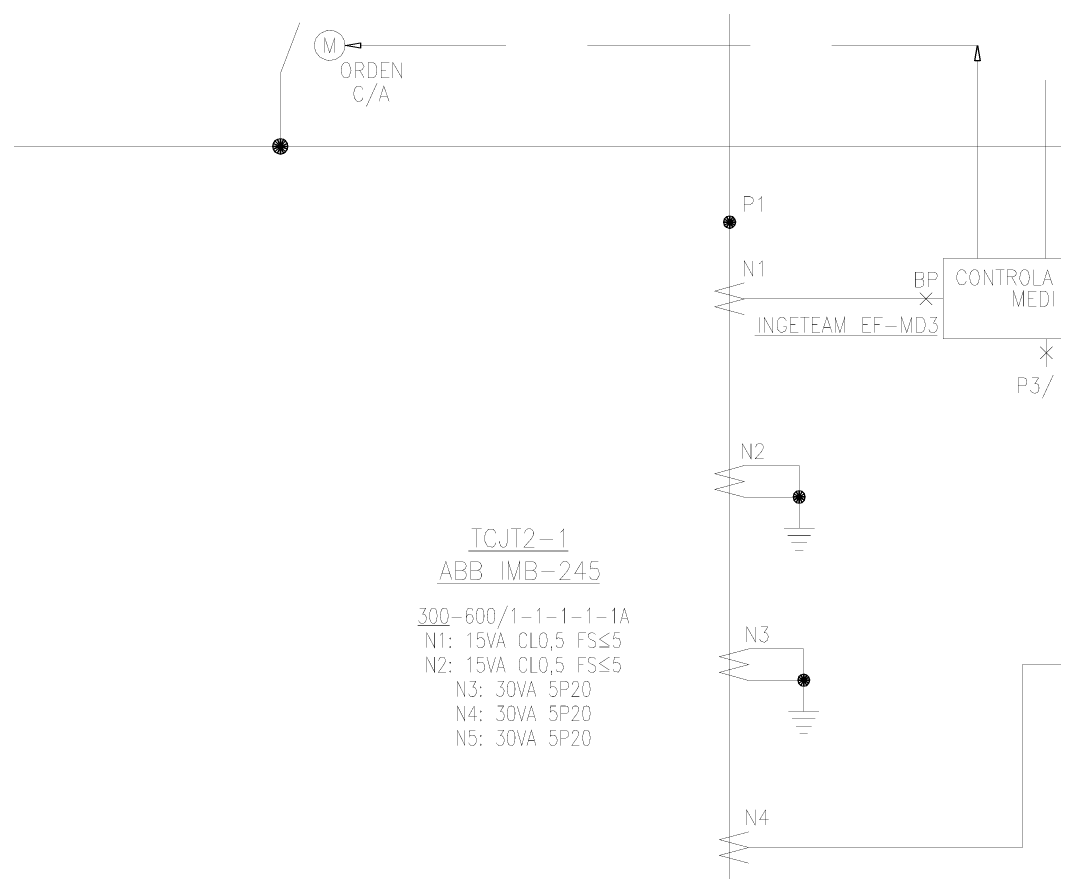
# Model space of a CAD drawing. Header units: millimetres. Extents: x -1355 to 3509, y -1443 to -567.
# Drawn here: x 3186.5 to 3311.1, y -911.3 to -808.6 of the extents above; entities that cross this region are included whole.
import ezdxf

# ---------------------------------------------------------------- set-up
doc = ezdxf.new("R2010")
doc.units = ezdxf.units.MM

msp = doc.modelspace()

# ---------------------------------------------------------------- linework, layer by layer
at = {"color": 0, "const_width": 0.045}
for points in [[(3271.99, -747.49), (3271.99, -954.93)], [(3217.8, -814.97), (3220.14, -808.84)], [(3223.16, -812.49), (3223.16, -810.69), (3223.74, -812.49), (3224.33, -810.69), (3224.33, -812.49)], [(3227.44, -811.59), (3245, -811.59)], [(3254.83, -811.59), (3274.47, -811.59)], [(3284.28, -811.59), (3301.85, -811.59)], [(3226.85, -815.51), (3226.85, -813.66), (3227.53, -813.66), (3227.64, -813.7), (3227.9, -814.11), (3227.64, -814.53), (3227.53, -814.57), (3226.85, -814.57)], [(3229.96, -815.51), (3229.96, -813.66), (3230.95, -813.66)], [(3231.36, -815.51), (3231.36, -813.66), (3232.44, -815.51), (3232.44, -813.66)], [(3301.85, -813.44), (3301.85, -837.31)], [(3217.8, -823.8), (3217.8, -814.97)], [(3227.35, -814.57), (3227.89, -815.51)], [(3229.96, -814.57), (3230.55, -814.57)], [(3227.75, -816.95), (3227.71, -816.77), (3227.53, -816.59), (3227.39, -816.5), (3227.08, -816.5), (3226.94, -816.59), (3226.81, -816.77), (3226.72, -816.95), (3226.67, -817.22), (3226.67, -817.63), (3226.72, -817.9), (3226.81, -818.08), (3226.94, -818.26), (3227.08, -818.35), (3227.39, -818.35), (3227.53, -818.26), (3227.71, -818.08), (3227.75, -817.9)], [(3229.46, -816.14), (3228.16, -818.98)], [(3229.69, -818.35), (3230.27, -816.5), (3230.91, -818.35)], [(3229.96, -815.51), (3230.95, -815.51)], [(3310.05, -815.78), (3310.05, -837.31)], [(3229.92, -817.72), (3230.68, -817.72)], [(3427.43, -823.8), (2747.07, -823.8)], [(3273.74, -831.64), (3273.74, -829.84), (3274.42, -829.84), (3274.64, -829.92), (3274.73, -830.01), (3274.82, -830.15), (3274.82, -830.42), (3274.73, -830.6), (3274.64, -830.69), (3274.42, -830.78), (3273.74, -830.78)], [(3275.45, -830.15), (3275.63, -830.11), (3275.86, -829.84), (3275.86, -831.64)], [(3273.74, -839.43), (3273.74, -837.58), (3274.78, -839.43), (3274.78, -837.58)], [(3275.5, -837.94), (3275.68, -837.85), (3275.91, -837.58), (3275.91, -839.43)], [(3294.37, -840.74), (3294.37, -838.93), (3295.05, -838.93), (3295.28, -839.02), (3295.32, -839.07), (3295.41, -839.25), (3295.41, -839.43), (3295.28, -839.7), (3295.05, -839.79), (3294.37, -839.79)], [(3295.91, -840.74), (3295.91, -838.93), (3296.58, -838.93), (3296.81, -839.02), (3296.9, -839.07), (3296.99, -839.25), (3296.99, -839.52), (3296.9, -839.7), (3296.81, -839.79), (3296.58, -839.88), (3295.91, -839.88)], [(3300.5, -839.11), (3300.41, -838.93), (3300.28, -838.75), (3300.09, -838.66), (3299.82, -838.66), (3299.69, -838.75), (3299.51, -838.93), (3299.46, -839.11), (3299.37, -839.34), (3299.37, -839.79), (3299.4, -839.91), (3299.66, -840.41), (3300.17, -840.49), (3300.28, -840.42), (3300.41, -840.24), (3300.5, -840.06)], [(3302.66, -840.51), (3302.66, -838.66), (3303.7, -840.51), (3303.7, -838.66)], [(3304.06, -838.66), (3305.09, -838.66)], [(3304.6, -838.66), (3304.6, -840.51)], [(3305.45, -840.51), (3305.45, -838.66), (3306.13, -838.66), (3306.35, -838.75), (3306.45, -838.84), (3306.54, -839.02), (3306.54, -839.16), (3306.45, -839.34), (3306.35, -839.43), (3306.13, -839.52), (3305.45, -839.52)], [(3308.65, -838.66), (3308.65, -840.51), (3309.55, -840.51)], [(3309.73, -840.51), (3310.32, -838.66), (3310.91, -840.51)], [(3295.05, -839.79), (3295.28, -839.88), (3295.41, -840.15), (3295.41, -840.42), (3295.32, -840.55), (3295.28, -840.64), (3295.05, -840.74), (3294.37, -840.74)], [(3306, -839.52), (3306.54, -840.51)], [(3309.96, -839.88), (3310.68, -839.88)], [(3273.74, -844.07), (3270.18, -843.12), (3273.74, -842.18), (3270.18, -841.23), (3273.74, -840.24)], [(3294.91, -842.9), (3296.4, -841.41)], [(3296.4, -842.9), (3294.91, -841.41)], [(3306.22, -843.08), (3306.22, -841.23), (3306.81, -843.08), (3307.39, -841.23), (3307.39, -843.08)], [(3308.02, -843.08), (3308.02, -841.23), (3308.97, -841.23)], [(3310.99, -841.23), (3310.99, -843.08)], [(3273.74, -842.18), (3297.71, -842.18)], [(3308.02, -842.13), (3308.61, -842.13)], [(3308.02, -843.08), (3308.97, -843.08)], [(3275.54, -844.38), (3275.54, -846.23)], [(3276.13, -846.23), (3276.13, -844.38), (3277.17, -846.23), (3277.17, -844.38)], [(3278.79, -844.83), (3278.74, -844.65), (3278.56, -844.48), (3278.43, -844.38), (3278.16, -844.38), (3277.98, -844.48), (3277.84, -844.65), (3277.75, -844.83), (3277.71, -845.11), (3277.71, -845.51), (3277.75, -845.78), (3277.8, -845.91), (3278.19, -846.25), (3278.66, -846.07), (3278.74, -845.96), (3278.79, -845.78), (3278.79, -845.51), (3278.43, -845.51)], [(3279.33, -846.23), (3279.33, -844.38), (3280.27, -844.38)], [(3280.5, -844.38), (3281.58, -844.38)], [(3281.04, -844.38), (3281.04, -846.23)], [(3281.94, -846.23), (3281.94, -844.38), (3282.89, -844.38)], [(3283.11, -846.23), (3283.7, -844.38), (3284.33, -846.23)], [(3284.69, -846.23), (3284.69, -844.38), (3285.27, -846.23), (3285.86, -844.38), (3285.86, -846.23)], [(3288.02, -846.23), (3288.02, -844.38), (3289.01, -844.38)], [(3289.46, -846.23), (3289.46, -844.38), (3290.41, -844.38)], [(3292.71, -846.23), (3292.71, -844.38), (3293.34, -846.23), (3293.92, -844.38), (3293.92, -846.23)], [(3296.13, -844.38), (3296.94, -844.38), (3296.54, -845.11), (3296.76, -845.11), (3296.9, -845.19), (3296.94, -845.28), (3297.03, -845.51), (3297.03, -845.69), (3296.94, -845.96), (3296.81, -846.14), (3296.58, -846.23), (3296.35, -846.23), (3296.13, -846.14), (3296, -845.87)], [(3279.33, -845.28), (3279.91, -845.28)], [(3279.33, -846.23), (3280.27, -846.23)], [(3281.94, -845.28), (3282.53, -845.28)], [(3281.94, -846.23), (3282.89, -846.23)], [(3283.34, -845.6), (3284.11, -845.6)], [(3288.02, -845.28), (3288.61, -845.28)], [(3288.02, -846.23), (3289.01, -846.23)], [(3289.46, -845.28), (3290.05, -845.28)], [(3290.77, -845.46), (3292.12, -845.46)], [(3275.01, -846.59), (3297.03, -846.59)], [(3310.14, -847), (3310.14, -850.38)], [(3309.42, -849.43), (3310.91, -847.94)], [(3310.91, -849.43), (3309.42, -847.94)], [(3310.99, -851.37), (3309.69, -854.16)], [(3306.76, -853.53), (3306.76, -851.68), (3307.44, -851.68), (3307.66, -851.77), (3307.75, -851.86), (3307.8, -852.04), (3307.8, -852.31), (3307.75, -852.49), (3307.66, -852.58), (3307.44, -852.67), (3306.76, -852.67)], [(3308.43, -851.68), (3309.24, -851.68), (3308.79, -852.4), (3309.01, -852.4), (3309.15, -852.49), (3309.24, -852.58), (3309.28, -852.85), (3309.28, -852.99), (3309.24, -853.26), (3309.1, -853.44), (3308.88, -853.53), (3308.65, -853.53), (3308.43, -853.44), (3308.34, -853.35), (3308.25, -853.17)], [(3273.52, -861.46), (3273.52, -859.65), (3274.55, -861.46), (3274.55, -859.65)], [(3275.14, -860.06), (3275.14, -859.97), (3275.27, -859.7), (3275.45, -859.65), (3275.73, -859.65), (3275.91, -859.7), (3276.04, -859.97), (3276.04, -860.15), (3275.81, -860.6), (3275.05, -861.46), (3276.09, -861.46)], [(3273.74, -866.09), (3270.18, -865.15), (3273.74, -864.2), (3270.18, -863.26), (3273.74, -862.27)], [(3273.74, -862.27), (3280.37, -862.27)], [(3280.37, -862.27), (3280.37, -869.83)], [(3273.74, -866.09), (3280.37, -866.09)], [(3240.86, -869.92), (3242.08, -869.92)], [(3241.45, -869.92), (3241.45, -872.13)], [(3243.79, -870.46), (3243.7, -870.24), (3243.52, -870.02), (3243.41, -869.94), (3242.9, -869.95), (3242.56, -870.35), (3242.53, -870.46), (3242.44, -870.78), (3242.44, -871.28), (3242.46, -871.42), (3242.77, -872.01), (3243.38, -872.12), (3243.52, -872.04), (3243.7, -871.82), (3243.79, -871.59)], [(3245.14, -869.92), (3245.14, -871.59), (3245.05, -871.91), (3244.96, -872.04), (3244.78, -872.13), (3244.6, -872.13), (3244.42, -872.04), (3244.33, -871.91), (3244.24, -871.59), (3244.24, -871.41)], [(3245.59, -869.92), (3246.8, -869.92)], [(3246.22, -869.92), (3246.22, -872.13)], [(3247.26, -870.46), (3247.26, -870.33), (3247.35, -870.15), (3247.44, -870.02), (3247.62, -869.92), (3247.98, -869.92), (3248.16, -870.02), (3248.25, -870.15), (3248.34, -870.33), (3248.34, -870.56), (3248.25, -870.78), (3248.07, -871.09), (3247.17, -872.13), (3248.43, -872.13)], [(3251.58, -870.33), (3251.72, -870.24), (3251.99, -869.92), (3251.99, -872.13)], [(3278.52, -869.83), (3282.21, -869.83)], [(3249.06, -871.19), (3250.68, -871.19)], [(3278.97, -870.73), (3281.76, -870.73)], [(3240.46, -872.58), (3252.53, -872.58)], [(3279.42, -871.59), (3281.31, -871.59)], [(3279.87, -872.49), (3280.86, -872.49)], [(3237.03, -876.05), (3237.75, -873.84), (3238.47, -876.05)], [(3238.92, -876.05), (3238.92, -873.84), (3239.73, -873.84), (3240, -873.98), (3240.1, -874.07), (3240.19, -874.29), (3240.19, -874.47), (3240.1, -874.7), (3240, -874.79), (3239.73, -874.92), (3238.92, -874.92)], [(3240.77, -876.05), (3240.77, -873.84), (3241.58, -873.84), (3241.85, -873.98), (3241.94, -874.07), (3242.03, -874.29), (3242.03, -874.47), (3241.94, -874.7), (3241.85, -874.79), (3241.58, -874.92), (3240.77, -874.92)], [(3244.55, -873.84), (3244.55, -876.05)], [(3245.27, -876.05), (3245.27, -873.84), (3245.95, -876.05), (3246.67, -873.84), (3246.67, -876.05)], [(3247.39, -876.05), (3247.39, -873.84), (3248.2, -873.84), (3248.47, -873.98), (3248.56, -874.07), (3248.65, -874.29), (3248.65, -874.47), (3248.56, -874.7), (3248.47, -874.79), (3248.2, -874.92), (3247.39, -874.92)], [(3251.58, -874.39), (3251.58, -874.29), (3251.67, -874.07), (3251.76, -873.98), (3251.94, -873.84), (3252.3, -873.84), (3252.48, -873.98), (3252.57, -874.07), (3252.66, -874.29), (3252.66, -874.47), (3252.57, -874.7), (3252.39, -875.02), (3251.49, -876.05), (3252.75, -876.05)], [(3254.19, -873.84), (3253.29, -875.33), (3254.64, -875.33)], [(3254.19, -873.84), (3254.19, -876.05)], [(3256.13, -873.84), (3255.27, -873.84), (3255.18, -874.79), (3255.27, -874.7), (3255.44, -874.63), (3256.08, -874.74), (3256.3, -875.4), (3255.98, -876), (3255.33, -875.97), (3255.18, -875.87), (3255.1, -875.65)], [(3239.73, -874.92), (3240, -875.02), (3240.1, -875.1), (3240.19, -875.33), (3240.19, -875.65), (3240.1, -875.87), (3240, -875.96), (3239.73, -876.05), (3238.92, -876.05)], [(3241.58, -874.92), (3241.85, -875.02), (3241.94, -875.1), (3242.03, -875.33), (3242.03, -875.65), (3241.94, -875.87), (3241.85, -875.96), (3241.58, -876.05), (3240.77, -876.05)], [(3248.2, -874.92), (3248.47, -875.02), (3248.56, -875.1), (3248.65, -875.33), (3248.65, -875.65), (3248.56, -875.87), (3248.47, -875.96), (3248.2, -876.05), (3247.39, -876.05)], [(3237.3, -875.33), (3238.2, -875.33)], [(3249.28, -875.1), (3250.86, -875.1)], [(3236.67, -876.5), (3256.31, -876.5)], [(3234.6, -879.47), (3235.32, -879.47), (3234.96, -880.19), (3235.14, -880.19), (3235.27, -880.29), (3235.32, -880.37), (3235.41, -880.65), (3235.41, -880.78), (3235.32, -881.05), (3235.19, -881.23), (3235, -881.32), (3234.83, -881.32), (3234.6, -881.23), (3234.46, -880.96)], [(3241, -879.74), (3240.9, -879.56), (3240.73, -879.47), (3240.59, -879.47), (3240.36, -879.56), (3240.27, -879.83), (3240.19, -880.29), (3240.19, -880.69), (3240.27, -881.05), (3240.36, -881.23), (3240.59, -881.32), (3240.63, -881.32), (3240.86, -881.23), (3241, -881.05), (3241.04, -880.78), (3241.04, -880.69), (3241, -880.46), (3240.86, -880.29), (3240.63, -880.19), (3240.59, -880.19), (3240.36, -880.29), (3240.27, -880.46), (3240.19, -880.69)], [(3245.19, -879.16), (3244.01, -881.95)], [(3245.73, -879.83), (3245.82, -879.74), (3246.04, -879.47), (3246.04, -881.32)], [(3248.74, -879.83), (3248.88, -879.74), (3249.06, -879.47), (3249.06, -881.32)], [(3251.76, -879.83), (3251.9, -879.74), (3252.08, -879.47), (3252.08, -881.32)], [(3254.78, -879.83), (3254.91, -879.74), (3255.1, -879.47), (3255.1, -881.32)], [(3257.8, -879.83), (3257.93, -879.74), (3258.11, -879.47), (3258.11, -881.32)], [(3258.79, -881.32), (3259.28, -879.47), (3259.83, -881.32)], [(3238.47, -880.56), (3239.64, -880.56)], [(3246.9, -880.56), (3248.07, -880.56)], [(3249.91, -880.56), (3251.09, -880.56)], [(3252.93, -880.56), (3254.1, -880.56)], [(3255.95, -880.56), (3257.12, -880.56)], [(3258.97, -880.69), (3259.64, -880.69)], [(3234.37, -881.59), (3238.2, -881.59)], [(3235.46, -884.25), (3235.46, -882.45), (3236.4, -884.25), (3236.4, -882.45)], [(3237.03, -882.76), (3237.17, -882.67), (3237.35, -882.45), (3237.35, -884.25)], [(3240.36, -882.76), (3240.5, -882.67), (3240.73, -882.45), (3240.73, -884.25)], [(3242.3, -882.45), (3241.63, -882.45), (3241.58, -883.21), (3241.63, -883.12), (3241.85, -883.03), (3242.03, -883.03), (3242.21, -883.12), (3242.35, -883.3), (3242.44, -883.57), (3242.44, -883.75), (3242.35, -884.02), (3242.21, -884.16), (3242.03, -884.25), (3241.85, -884.25), (3241.63, -884.16), (3241.58, -884.11), (3241.49, -883.93)], [(3242.71, -882.45), (3243.2, -884.25), (3243.74, -882.45)], [(3243.88, -884.25), (3244.37, -882.45), (3244.91, -884.25)], [(3247.53, -882.85), (3247.48, -882.67), (3247.35, -882.54), (3247.21, -882.45), (3246.94, -882.45), (3246.8, -882.54), (3246.67, -882.67), (3246.63, -882.85), (3246.58, -883.12), (3246.58, -883.57), (3246.63, -883.84), (3246.67, -884.02), (3246.8, -884.16), (3246.94, -884.25), (3247.21, -884.25), (3247.35, -884.16), (3247.48, -884.02), (3247.53, -883.84)], [(3248.02, -882.45), (3248.02, -884.25), (3248.79, -884.25)], [(3251.8, -882.45), (3251.17, -882.45), (3251.09, -883.21), (3251.17, -883.12), (3251.28, -883.06), (3251.76, -883.12), (3251.95, -883.67), (3251.74, -884.18), (3251.21, -884.19), (3251.09, -884.11), (3251.04, -883.93)], [(3253.79, -884.25), (3253.79, -882.45), (3254.64, -882.45)], [(3255.81, -882.67), (3255.68, -882.54), (3255.5, -882.45), (3255.23, -882.45), (3255.05, -882.54), (3254.91, -882.67), (3254.91, -882.85), (3254.96, -883.03), (3255.14, -883.21), (3255.54, -883.39), (3255.68, -883.48), (3255.77, -883.57), (3255.81, -883.75), (3255.81, -884.02), (3255.68, -884.16), (3255.5, -884.25), (3255.23, -884.25), (3255.05, -884.16), (3254.91, -884.02)], [(3257.48, -882.45), (3256.27, -883.21), (3257.48, -884.02)], [(3258.7, -882.45), (3258.07, -882.45), (3257.98, -883.21), (3258.07, -883.12), (3258.17, -883.06), (3258.65, -883.12), (3258.85, -883.67), (3258.63, -884.18), (3258.1, -884.19), (3257.98, -884.11), (3257.93, -883.93)], [(3274.06, -883.57), (3274.06, -881.73), (3275.1, -883.57), (3275.1, -881.73)], [(3275.77, -881.73), (3276.58, -881.73), (3276.13, -882.45), (3276.36, -882.45), (3276.45, -882.5), (3276.64, -882.86), (3276.54, -883.33), (3276.18, -883.6), (3275.77, -883.48), (3275.68, -883.39), (3275.59, -883.21)], [(3244.06, -883.66), (3244.73, -883.66)], [(3253.79, -883.3), (3254.33, -883.3)], [(3250.54, -884.16), (3250.5, -884.25), (3250.46, -884.16), (3250.5, -884.11), (3250.54, -884.16), (3250.54, -884.34), (3250.5, -884.52), (3250.46, -884.61)], [(3256.27, -884.16), (3257.48, -884.16)], [(3274.28, -888.21), (3270.73, -887.22), (3274.28, -886.28), (3270.73, -885.33), (3274.28, -884.39)], [(3274.28, -884.39), (3280.91, -884.39)], [(3280.91, -884.39), (3280.91, -891.95)], [(3235.46, -887.22), (3235.46, -885.37), (3236.4, -887.22), (3236.4, -885.37)], [(3236.9, -885.83), (3236.9, -885.73), (3237.03, -885.46), (3237.17, -885.37), (3237.44, -885.37), (3237.57, -885.46), (3237.71, -885.73), (3237.71, -885.92), (3237.62, -886.05), (3237.48, -886.32), (3236.85, -887.22), (3237.75, -887.22)], [(3240.36, -885.73), (3240.5, -885.65), (3240.73, -885.37), (3240.73, -887.22)], [(3242.3, -885.37), (3241.63, -885.37), (3241.58, -886.14), (3241.63, -886.05), (3241.85, -886), (3242.03, -886), (3242.21, -886.05), (3242.35, -886.23), (3242.44, -886.5), (3242.44, -886.68), (3242.35, -886.95), (3242.21, -887.13), (3242.03, -887.22), (3241.85, -887.22), (3241.63, -887.13), (3241.49, -886.86)], [(3242.71, -885.37), (3243.2, -887.22), (3243.74, -885.37)], [(3243.88, -887.22), (3244.37, -885.37), (3244.91, -887.22)], [(3247.53, -885.83), (3247.48, -885.65), (3247.35, -885.46), (3247.21, -885.37), (3246.94, -885.37), (3246.8, -885.46), (3246.67, -885.65), (3246.63, -885.83), (3246.58, -886.05), (3246.58, -886.5), (3246.63, -886.77), (3246.67, -886.95), (3246.8, -887.13), (3246.94, -887.22), (3247.21, -887.22), (3247.35, -887.13), (3247.48, -886.95), (3247.53, -886.77)], [(3248.02, -885.37), (3248.02, -887.22), (3248.79, -887.22)], [(3251.8, -885.37), (3251.17, -885.37), (3251.09, -886.14), (3251.17, -886.05), (3251.31, -886), (3251.82, -886.13), (3251.95, -886.7), (3251.68, -887.19), (3251.18, -887.13), (3251.09, -887.04), (3251.04, -886.86)], [(3253.79, -887.22), (3253.79, -885.37), (3254.64, -885.37)], [(3253.79, -886.23), (3254.33, -886.23)], [(3255.81, -885.65), (3255.68, -885.46), (3255.5, -885.37), (3255.23, -885.37), (3255.05, -885.46), (3254.91, -885.65), (3254.91, -885.83), (3254.96, -886), (3255.05, -886.05), (3255.14, -886.14), (3255.54, -886.32), (3255.68, -886.41), (3255.77, -886.5), (3255.81, -886.68), (3255.81, -886.95), (3255.68, -887.13), (3255.5, -887.22), (3255.23, -887.22), (3255.05, -887.13), (3254.91, -886.95)], [(3257.48, -885.37), (3256.27, -886.14), (3257.48, -886.95)], [(3258.7, -885.37), (3258.07, -885.37), (3257.98, -886.14), (3258.07, -886.05), (3258.2, -886), (3258.71, -886.13), (3258.84, -886.7), (3258.57, -887.19), (3258.07, -887.13), (3257.98, -887.04), (3257.93, -886.86)], [(3274.28, -908.35), (3307.3, -908.35), (3307.3, -886.28), (3333.65, -886.28)], [(3244.06, -886.59), (3244.73, -886.59)], [(3250.54, -887.13), (3250.5, -887.22), (3250.46, -887.13), (3250.5, -887.04), (3250.54, -887.13), (3250.54, -887.31), (3250.5, -887.49), (3250.46, -887.54)], [(3256.27, -887.13), (3257.48, -887.13)], [(3239.15, -890.15), (3239.15, -888.3), (3240.05, -890.15), (3240.05, -888.3)], [(3240.63, -888.3), (3241.36, -888.3), (3241, -889.02), (3241.17, -889.02), (3241.31, -889.11), (3241.36, -889.2), (3241.45, -889.43), (3241.45, -889.61), (3241.36, -889.88), (3241.22, -890.06), (3241.04, -890.15), (3240.86, -890.15), (3240.63, -890.06), (3240.5, -889.79)], [(3244.01, -888.3), (3244.73, -888.3), (3244.33, -889.02), (3244.51, -889.02), (3244.6, -889.07), (3244.79, -889.41), (3244.71, -889.88), (3244.39, -890.16), (3244, -890.05), (3243.92, -889.97), (3243.88, -889.79)], [(3246.36, -888.3), (3246.9, -890.15), (3247.39, -888.3)], [(3247.53, -890.15), (3248.07, -888.3), (3248.61, -890.15)], [(3251.04, -888.3), (3250.36, -888.3), (3250.32, -889.11), (3250.36, -889.02), (3250.54, -888.93), (3250.77, -888.93), (3250.95, -889.02), (3251.09, -889.2), (3251.17, -889.43), (3251.17, -889.61), (3251.09, -889.88), (3250.95, -890.06), (3250.77, -890.15), (3250.54, -890.15), (3250.36, -890.06), (3250.23, -889.79)], [(3251.63, -890.15), (3251.63, -888.3), (3252.21, -888.3), (3252.39, -888.39), (3252.48, -888.48), (3252.53, -888.66), (3252.53, -888.93), (3252.48, -889.11), (3252.39, -889.2), (3252.21, -889.29), (3251.63, -889.29)], [(3252.98, -888.75), (3252.98, -888.66), (3253.11, -888.39), (3253.25, -888.3), (3253.52, -888.3), (3253.65, -888.39), (3253.79, -888.66), (3253.79, -888.84), (3253.56, -889.29), (3252.93, -890.15), (3253.83, -890.15)], [(3274.28, -888.21), (3280.91, -888.21)], [(3247.75, -889.52), (3248.38, -889.52)], [(3239.15, -893.08), (3239.15, -891.28), (3240.05, -893.08), (3240.05, -891.28)], [(3241.17, -891.28), (3240.5, -892.49), (3241.49, -892.49)], [(3241.17, -891.28), (3241.17, -893.08)], [(3244.01, -891.28), (3244.73, -891.28), (3244.33, -891.95), (3244.51, -891.95), (3244.64, -892.04), (3244.73, -892.13), (3244.78, -892.4), (3244.78, -892.58), (3244.73, -892.85), (3244.6, -892.99), (3244.37, -893.08), (3244.19, -893.08), (3244.01, -892.99), (3243.92, -892.9), (3243.88, -892.76)], [(3246.36, -891.28), (3246.9, -893.08), (3247.39, -891.28)], [(3247.53, -893.08), (3248.07, -891.28), (3248.61, -893.08)], [(3251.04, -891.28), (3250.36, -891.28), (3250.32, -892.04), (3250.36, -891.95), (3250.54, -891.86), (3250.77, -891.86), (3250.95, -891.95), (3251.09, -892.13), (3251.17, -892.4), (3251.17, -892.58), (3251.09, -892.85), (3250.95, -892.99), (3250.77, -893.08), (3250.54, -893.08), (3250.36, -892.99), (3250.32, -892.9), (3250.23, -892.76)], [(3251.63, -893.08), (3251.63, -891.28), (3252.21, -891.28), (3252.39, -891.32), (3252.48, -891.41), (3252.53, -891.59), (3252.53, -891.86), (3252.48, -892.04), (3252.39, -892.13), (3252.21, -892.22), (3251.63, -892.22)], [(3252.98, -891.68), (3252.98, -891.59), (3253.11, -891.32), (3253.25, -891.28), (3253.52, -891.28), (3253.65, -891.32), (3253.79, -891.59), (3253.79, -891.77), (3253.56, -892.22), (3252.93, -893.08), (3253.83, -893.08)], [(3247.75, -892.49), (3248.38, -892.49)], [(3279.06, -891.95), (3282.75, -891.95)], [(3279.51, -892.81), (3282.3, -892.81)], [(3279.96, -893.71), (3281.85, -893.71)], [(3239.15, -896.05), (3239.15, -894.2), (3240.05, -896.05), (3240.05, -894.2)], [(3241.31, -894.2), (3240.63, -894.2), (3240.59, -894.97), (3240.63, -894.88), (3240.86, -894.79), (3241.04, -894.79), (3241.22, -894.88), (3241.36, -895.06), (3241.45, -895.33), (3241.45, -895.51), (3241.36, -895.78), (3241.22, -895.96), (3241.04, -896.05), (3240.86, -896.05), (3240.63, -895.96), (3240.5, -895.69)], [(3244.01, -894.2), (3244.73, -894.2), (3244.33, -894.88), (3244.51, -894.88), (3244.64, -894.97), (3244.73, -895.06), (3244.78, -895.33), (3244.78, -895.51), (3244.73, -895.78), (3244.6, -895.96), (3244.37, -896.05), (3244.19, -896.05), (3244.01, -895.96), (3243.92, -895.87), (3243.88, -895.69)], [(3246.36, -894.2), (3246.9, -896.05), (3247.39, -894.2)], [(3247.53, -896.05), (3248.07, -894.2), (3248.61, -896.05)], [(3251.04, -894.2), (3250.36, -894.2), (3250.32, -894.97), (3250.36, -894.88), (3250.54, -894.79), (3250.77, -894.79), (3250.95, -894.88), (3251.09, -895.06), (3251.17, -895.33), (3251.17, -895.51), (3251.09, -895.78), (3250.95, -895.96), (3250.77, -896.05), (3250.54, -896.05), (3250.36, -895.96), (3250.23, -895.69)], [(3251.63, -896.05), (3251.63, -894.2), (3252.21, -894.2), (3252.39, -894.29), (3252.48, -894.38), (3252.53, -894.56), (3252.53, -894.79), (3252.48, -894.97), (3252.39, -895.06), (3252.21, -895.15), (3251.63, -895.15)], [(3252.98, -894.66), (3252.98, -894.56), (3253.11, -894.29), (3253.25, -894.2), (3253.52, -894.2), (3253.65, -894.29), (3253.79, -894.56), (3253.79, -894.7), (3253.56, -895.15), (3252.93, -896.05), (3253.83, -896.05)], [(3280.41, -894.56), (3281.4, -894.56)], [(3247.75, -895.42), (3248.38, -895.42)], [(3274.01, -905.64), (3274.01, -903.8), (3275.05, -905.64), (3275.05, -903.8)], [(3276.31, -903.8), (3275.59, -905.01), (3276.67, -905.01)], [(3276.31, -903.8), (3276.31, -905.64)], [(3274.28, -910.24), (3270.73, -909.3), (3274.28, -908.35), (3270.73, -907.4), (3274.28, -906.46)]]:
    msp.add_lwpolyline(points, dxfattribs=at)
for points in [[(3225.59, -811.59), (3225.5, -811.01), (3225.23, -810.51), (3225.08, -810.31), (3224.41, -809.87), (3223.46, -809.77), (3222.58, -810.17), (3222.07, -810.77), (3221.99, -811.01), (3221.9, -811.59), (3221.99, -812.18), (3222.07, -812.41), (3222.58, -813.02), (3223.46, -813.41), (3224.41, -813.32), (3225.08, -812.87), (3225.23, -812.67), (3225.5, -812.18), (3225.59, -811.59)], [(3225.59, -813.66), (3225.41, -813.75), (3225.28, -813.93), (3225.19, -814.11), (3225.14, -814.38), (3225.14, -814.79), (3225.19, -815.06), (3225.28, -815.24), (3225.41, -815.42), (3225.59, -815.51), (3225.86, -815.51), (3225.99, -815.42), (3226.1, -815.34), (3226.32, -814.59), (3226.1, -813.84), (3225.99, -813.75), (3225.86, -813.66), (3225.59, -813.66)], [(3228.38, -815.51), (3228.38, -813.66), (3228.92, -813.66), (3229.15, -813.75), (3229.29, -813.93), (3229.37, -814.11), (3229.42, -814.38), (3229.42, -814.79), (3229.37, -815.06), (3229.29, -815.24), (3229.15, -815.42), (3228.92, -815.51), (3228.38, -815.51)], [(3297.71, -847), (3297.71, -837.31), (3322.62, -837.31), (3322.62, -847), (3297.71, -847)], [(3301.4, -838.66), (3301.22, -838.75), (3301.08, -838.93), (3301, -839.11), (3300.95, -839.34), (3300.95, -839.79), (3301, -840.06), (3301.08, -840.24), (3301.22, -840.42), (3301.4, -840.51), (3301.67, -840.51), (3301.81, -840.42), (3301.91, -840.33), (3302.13, -839.59), (3301.91, -838.84), (3301.81, -838.75), (3301.67, -838.66), (3301.4, -838.66)], [(3307.39, -838.66), (3307.26, -838.75), (3307.12, -838.93), (3307.04, -839.05), (3306.94, -839.79), (3307.27, -840.43), (3307.39, -840.51), (3307.71, -840.51), (3307.84, -840.42), (3307.95, -840.33), (3308.17, -839.59), (3307.95, -838.84), (3307.84, -838.75), (3307.71, -838.66), (3307.39, -838.66)], [(3309.42, -843.08), (3309.42, -841.23), (3309.96, -841.23), (3310.14, -841.32), (3310.32, -841.5), (3310.36, -841.68), (3310.45, -841.95), (3310.45, -842.4), (3310.36, -842.63), (3310.32, -842.81), (3310.14, -842.99), (3309.96, -843.08), (3309.42, -843.08)], [(3294.51, -846.23), (3294.51, -844.38), (3295.05, -844.38), (3295.28, -844.48), (3295.41, -844.65), (3295.45, -844.83), (3295.55, -845.11), (3295.55, -845.51), (3295.45, -845.78), (3295.41, -845.96), (3295.28, -846.14), (3295.05, -846.23), (3294.51, -846.23)], [(3236.18, -879.47), (3236, -879.56), (3235.86, -879.83), (3235.77, -880.29), (3235.77, -880.56), (3235.86, -880.96), (3236, -881.23), (3236.18, -881.32), (3236.31, -881.32), (3236.49, -881.23), (3236.57, -881.12), (3236.72, -880.4), (3236.57, -879.68), (3236.49, -879.56), (3236.31, -879.47), (3236.18, -879.47)], [(3237.48, -879.47), (3237.3, -879.56), (3237.17, -879.83), (3237.12, -880.29), (3237.12, -880.56), (3237.17, -880.96), (3237.3, -881.23), (3237.48, -881.32), (3237.62, -881.32), (3237.84, -881.23), (3237.98, -880.96), (3238.02, -880.56), (3238.02, -880.29), (3237.98, -879.83), (3237.84, -879.56), (3237.62, -879.47), (3237.48, -879.47)], [(3241.85, -879.47), (3241.63, -879.56), (3241.49, -879.83), (3241.45, -880.29), (3241.45, -880.56), (3241.49, -880.96), (3241.63, -881.23), (3241.85, -881.32), (3241.94, -881.32), (3242.17, -881.23), (3242.3, -880.96), (3242.35, -880.56), (3242.35, -880.29), (3242.3, -879.83), (3242.17, -879.56), (3241.94, -879.47), (3241.85, -879.47)], [(3243.16, -879.47), (3242.93, -879.56), (3242.8, -879.83), (3242.75, -880.29), (3242.75, -880.56), (3242.8, -880.96), (3242.93, -881.23), (3243.16, -881.32), (3243.29, -881.32), (3243.47, -881.23), (3243.61, -880.96), (3243.65, -880.56), (3243.65, -880.29), (3243.61, -879.83), (3243.47, -879.56), (3243.29, -879.47), (3243.16, -879.47)], [(3249.46, -882.45), (3249.24, -882.54), (3249.1, -882.76), (3249.06, -883.21), (3249.06, -883.48), (3249.1, -883.93), (3249.24, -884.16), (3249.46, -884.25), (3249.6, -884.25), (3249.78, -884.16), (3249.91, -883.93), (3249.96, -883.48), (3249.96, -883.21), (3249.91, -882.76), (3249.78, -882.54), (3249.6, -882.45), (3249.46, -882.45)], [(3238.29, -883.03), (3238.2, -883.12), (3238.29, -883.21), (3238.34, -883.12), (3238.29, -883.03)], [(3238.29, -884.11), (3238.2, -884.16), (3238.29, -884.25), (3238.34, -884.16), (3238.29, -884.11)], [(3238.29, -886), (3238.2, -886.05), (3238.29, -886.14), (3238.34, -886.05), (3238.29, -886)], [(3249.46, -885.37), (3249.24, -885.46), (3249.1, -885.73), (3249.06, -886.14), (3249.06, -886.41), (3249.1, -886.86), (3249.24, -887.13), (3249.46, -887.22), (3249.6, -887.22), (3249.78, -887.13), (3249.91, -886.86), (3249.96, -886.41), (3249.96, -886.14), (3249.91, -885.73), (3249.78, -885.46), (3249.6, -885.37), (3249.46, -885.37)], [(3238.29, -887.04), (3238.2, -887.13), (3238.29, -887.22), (3238.34, -887.13), (3238.29, -887.04)], [(3245.59, -888.3), (3245.36, -888.39), (3245.23, -888.66), (3245.19, -889.11), (3245.19, -889.38), (3245.23, -889.79), (3245.36, -890.06), (3245.59, -890.15), (3245.73, -890.15), (3245.9, -890.06), (3246.04, -889.79), (3246.09, -889.38), (3246.09, -889.11), (3246.04, -888.66), (3245.9, -888.39), (3245.73, -888.3), (3245.59, -888.3)], [(3254.64, -888.3), (3254.42, -888.39), (3254.33, -888.66), (3254.24, -889.11), (3254.24, -889.38), (3254.33, -889.79), (3254.42, -890.06), (3254.64, -890.15), (3254.78, -890.15), (3254.96, -890.06), (3255.1, -889.79), (3255.14, -889.38), (3255.14, -889.11), (3255.1, -888.66), (3254.96, -888.39), (3254.78, -888.3), (3254.64, -888.3)], [(3241.94, -888.93), (3241.9, -889.02), (3241.94, -889.11), (3242.03, -889.02), (3241.94, -888.93)], [(3241.94, -889.97), (3241.9, -890.06), (3241.94, -890.15), (3242.03, -890.06), (3241.94, -889.97)], [(3245.59, -891.28), (3245.36, -891.32), (3245.23, -891.59), (3245.19, -892.04), (3245.19, -892.31), (3245.23, -892.76), (3245.36, -892.99), (3245.59, -893.08), (3245.73, -893.08), (3245.9, -892.99), (3246.04, -892.76), (3246.09, -892.31), (3246.09, -892.04), (3246.04, -891.59), (3245.9, -891.32), (3245.73, -891.28), (3245.59, -891.28)], [(3254.64, -891.28), (3254.42, -891.32), (3254.33, -891.59), (3254.24, -892.04), (3254.24, -892.31), (3254.33, -892.76), (3254.42, -892.99), (3254.64, -893.08), (3254.78, -893.08), (3254.96, -892.99), (3255.1, -892.76), (3255.14, -892.31), (3255.14, -892.04), (3255.1, -891.59), (3254.96, -891.32), (3254.78, -891.28), (3254.64, -891.28)], [(3241.94, -891.86), (3241.9, -891.95), (3241.94, -892.04), (3242.03, -891.95), (3241.94, -891.86)], [(3241.94, -892.9), (3241.9, -892.99), (3241.94, -893.08), (3242.03, -892.99), (3241.94, -892.9)], [(3241.94, -894.79), (3241.9, -894.88), (3241.94, -894.97), (3242.03, -894.88), (3241.94, -894.79)], [(3245.59, -894.2), (3245.36, -894.29), (3245.23, -894.56), (3245.19, -894.97), (3245.19, -895.24), (3245.23, -895.69), (3245.36, -895.96), (3245.59, -896.05), (3245.73, -896.05), (3245.9, -895.96), (3246.04, -895.69), (3246.09, -895.24), (3246.09, -894.97), (3246.04, -894.56), (3245.9, -894.29), (3245.73, -894.2), (3245.59, -894.2)], [(3254.64, -894.2), (3254.42, -894.29), (3254.33, -894.56), (3254.24, -894.97), (3254.24, -895.24), (3254.33, -895.69), (3254.42, -895.96), (3254.64, -896.05), (3254.78, -896.05), (3254.96, -895.96), (3255.1, -895.69), (3255.14, -895.24), (3255.14, -894.97), (3255.1, -894.56), (3254.96, -894.29), (3254.78, -894.2), (3254.64, -894.2)], [(3241.94, -895.87), (3241.9, -895.96), (3241.94, -896.05), (3242.03, -895.96), (3241.94, -895.87)]]:
    msp.add_lwpolyline(points, close=True, dxfattribs=at)
at = {"color": 0}
for points in [[(3227.44, -811.91), (3225.59, -811.59), (3227.44, -811.28)], [(3301.54, -813.44), (3301.85, -811.59), (3302.17, -813.44)], [(3216.94, -823.44), (3216.85, -823.8), (3217.8, -823.8)], [(3216.85, -823.8), (3216.94, -824.11), (3217.8, -823.8)], [(3217.12, -823.12), (3216.94, -823.44), (3217.8, -823.8)], [(3216.94, -824.11), (3217.12, -824.43), (3217.8, -823.8)], [(3217.44, -822.94), (3217.12, -823.12), (3217.8, -823.8)], [(3217.12, -824.43), (3217.44, -824.61), (3217.8, -823.8)], [(3217.8, -822.85), (3217.44, -822.94), (3217.8, -823.8)], [(3217.44, -824.61), (3217.8, -824.7), (3217.8, -823.8)], [(3218.16, -822.94), (3217.8, -822.85), (3217.8, -823.8)], [(3218.43, -823.12), (3218.16, -822.94), (3217.8, -823.8)], [(3218.65, -823.44), (3218.43, -823.12), (3217.8, -823.8)], [(3218.7, -823.8), (3218.65, -823.44), (3217.8, -823.8)], [(3217.8, -824.7), (3218.16, -824.61), (3217.8, -823.8)], [(3218.16, -824.61), (3218.43, -824.43), (3217.8, -823.8)], [(3218.43, -824.43), (3218.65, -824.11), (3217.8, -823.8)], [(3218.65, -824.11), (3218.7, -823.8), (3217.8, -823.8)], [(3271.31, -832.54), (3271.22, -832.9), (3271.99, -832.9)], [(3271.58, -832.27), (3271.31, -832.54), (3271.99, -832.9)], [(3271.99, -832.18), (3271.58, -832.27), (3271.99, -832.9)], [(3272.35, -832.27), (3271.99, -832.18), (3271.99, -832.9)], [(3272.62, -832.54), (3272.35, -832.27), (3271.99, -832.9)], [(3272.71, -832.9), (3272.62, -832.54), (3271.99, -832.9)], [(3271.22, -832.9), (3271.31, -833.26), (3271.99, -832.9)], [(3271.31, -833.26), (3271.58, -833.53), (3271.99, -832.9)], [(3271.58, -833.53), (3271.99, -833.66), (3271.99, -832.9)], [(3271.99, -833.66), (3272.35, -833.53), (3271.99, -832.9)], [(3272.35, -833.53), (3272.62, -833.26), (3271.99, -832.9)], [(3272.62, -833.26), (3272.71, -832.9), (3271.99, -832.9)], [(3279.73, -865.69), (3279.64, -866.05), (3280.37, -866.05)], [(3279.64, -866.05), (3279.73, -866.46), (3280.37, -866.05)], [(3280.01, -865.42), (3279.73, -865.69), (3280.37, -866.05)], [(3279.73, -866.46), (3280.01, -866.72), (3280.37, -866.05)], [(3280.37, -865.33), (3280.01, -865.42), (3280.37, -866.05)], [(3280.01, -866.72), (3280.37, -866.82), (3280.37, -866.05)], [(3280.73, -865.42), (3280.37, -865.33), (3280.37, -866.05)], [(3281, -865.69), (3280.73, -865.42), (3280.37, -866.05)], [(3281.08, -866.05), (3281, -865.69), (3280.37, -866.05)], [(3280.37, -866.82), (3280.73, -866.72), (3280.37, -866.05)], [(3280.73, -866.72), (3281, -866.46), (3280.37, -866.05)], [(3281, -866.46), (3281.08, -866.05), (3280.37, -866.05)], [(3280.91, -887.45), (3280.54, -887.54), (3280.91, -888.17)], [(3281.27, -887.54), (3280.91, -887.45), (3280.91, -888.17)], [(3280.27, -887.81), (3280.18, -888.17), (3280.91, -888.17)], [(3280.18, -888.17), (3280.27, -888.53), (3280.91, -888.17)], [(3280.54, -887.54), (3280.27, -887.81), (3280.91, -888.17)], [(3280.27, -888.53), (3280.54, -888.8), (3280.91, -888.17)], [(3280.54, -888.8), (3280.91, -888.89), (3280.91, -888.17)], [(3281.54, -887.81), (3281.27, -887.54), (3280.91, -888.17)], [(3281.63, -888.17), (3281.54, -887.81), (3280.91, -888.17)], [(3280.91, -888.89), (3281.27, -888.8), (3280.91, -888.17)], [(3281.27, -888.8), (3281.54, -888.53), (3280.91, -888.17)], [(3281.54, -888.53), (3281.63, -888.17), (3280.91, -888.17)]]:
    msp.add_lwpolyline(points, close=True, dxfattribs=at)

doc.saveas('drawing.dxf')
